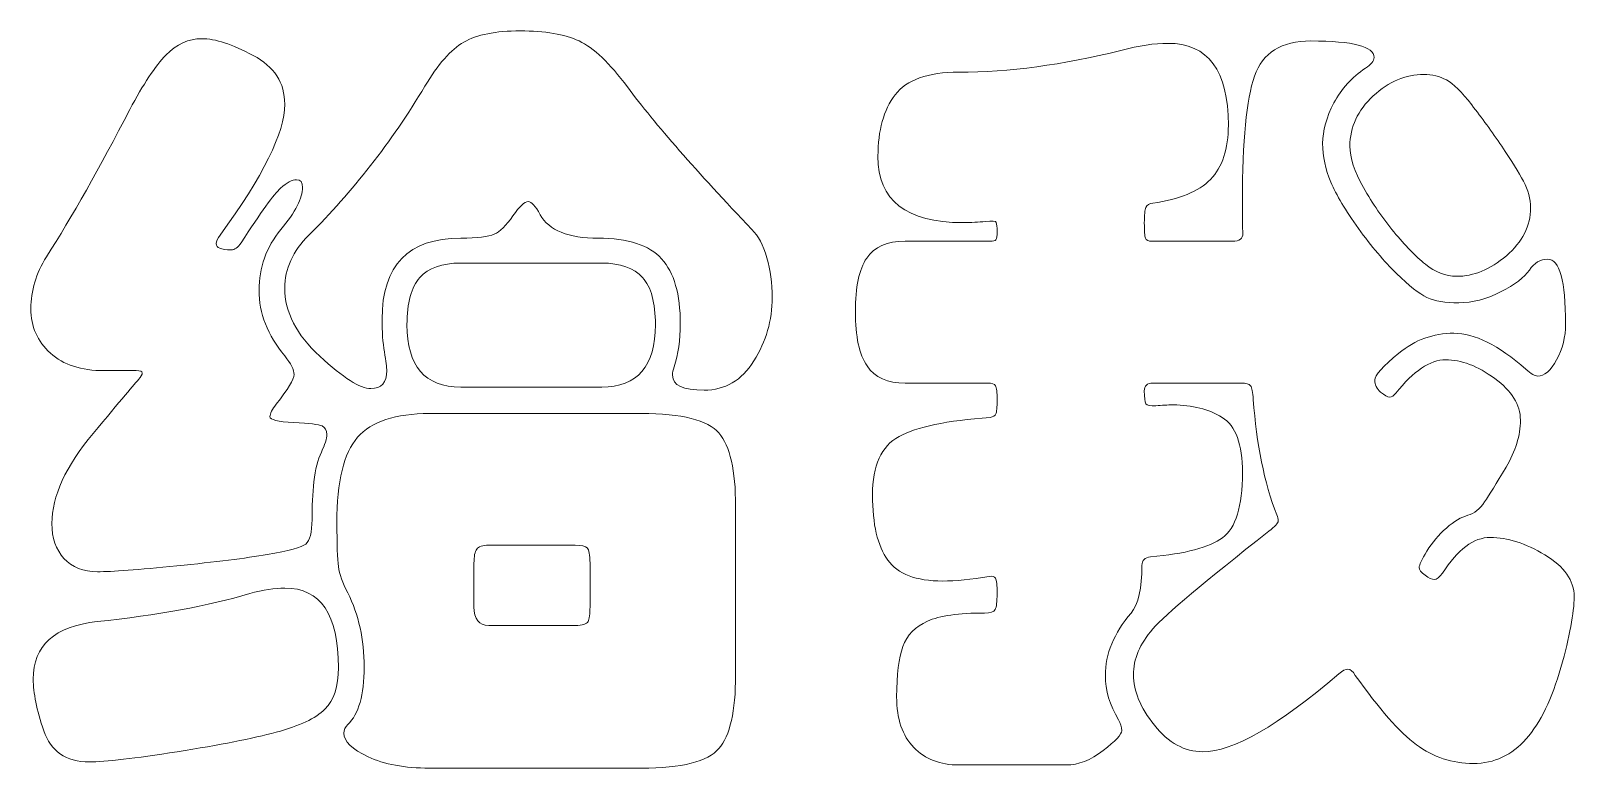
# Model space of a CAD drawing. Header units: millimetres. Extents: x -33522418 to 16198808, y -126322335 to -58690945.
# Drawn here: x -33249541.4 to -33249177.8, y -126307124.4 to -126306950.9 of the extents above; entities that cross this region are included whole.
import ezdxf

# ---------------------------------------------------------------- set-up
doc = ezdxf.new("R2010")
doc.units = ezdxf.units.MM
doc.header["$LTSCALE"] = 10
doc.layers.add('0-标注-主标', color=1, linetype='Continuous', lineweight=9)
doc.layers.add('其他物体', color=1, linetype='Continuous', lineweight=13)

# ---------------------------------------------------------------- blocks, each defined once
blk = doc.blocks.new('A$C5E9D489C')
at = {"layer": '其他物体', "color": 8}
for points, knots in [([(20201.46, 12682.71), (20201.46, 12682.71), (20195.23, 12682.71), (20195.23, 12682.71), (20195.23, 12682.71), (20190.77, 12682.71), (20187.27, 12683.85), (20184.74, 12686.13), (20184.74, 12686.13), (20182.2, 12688.41), (20180.94, 12691.3), (20180.94, 12694.8), (20180.94, 12694.8), (20180.94, 12698.29), (20181.95, 12701.66), (20183.98, 12704.91), (20183.98, 12704.91), (20188.94, 12712.71), (20194.37, 12722.29), (20200.24, 12733.64), (20200.24, 12733.64), (20202.88, 12738.6), (20205.23, 12742.15), (20207.31, 12744.28), (20207.31, 12744.28), (20209.39, 12746.41), (20211.72, 12747.47), (20214.31, 12747.47), (20214.31, 12747.47), (20216.89, 12747.47), (20220.23, 12746.38), (20224.34, 12744.2), (20224.34, 12744.2), (20228.44, 12742.02), (20230.5, 12738.86), (20230.5, 12734.7), (20230.5, 12734.7), (20230.5, 12729.13), (20226.29, 12720.62), (20217.88, 12709.16), (20217.88, 12709.16), (20217.37, 12708.45), (20217.12, 12707.9), (20217.12, 12707.49), (20217.12, 12707.49), (20217.12, 12706.68), (20218.08, 12706.27), (20220.01, 12706.27), (20220.01, 12706.27), (20220.72, 12706.27), (20221.37, 12706.73), (20221.98, 12707.64), (20221.98, 12707.64), (20225.83, 12713.62), (20228.39, 12717.17), (20229.66, 12718.28), (20229.66, 12718.28), (20230.93, 12719.4), (20231.97, 12719.96), (20232.78, 12719.96), (20232.78, 12719.96), (20233.59, 12719.96), (20233.99, 12719.45), (20233.99, 12718.44), (20233.99, 12718.44), (20233.99, 12716.41), (20232.57, 12713.67), (20229.74, 12710.23), (20229.74, 12710.23), (20226.9, 12706.78), (20225.48, 12702.83), (20225.48, 12698.37), (20225.48, 12698.37), (20225.48, 12693.91), (20227.15, 12689.65), (20230.5, 12685.6), (20230.5, 12685.6), (20231.71, 12684.08), (20232.32, 12682.86), (20232.32, 12681.95), (20232.32, 12681.95), (20232.32, 12681.04), (20231.15, 12679.11), (20228.82, 12676.17), (20228.82, 12676.17), (20228.01, 12675.16), (20227.61, 12674.35), (20227.61, 12673.74), (20227.61, 12673.74), (20227.61, 12673.13), (20229.15, 12672.75), (20232.24, 12672.6), (20232.24, 12672.6), (20235.33, 12672.45), (20237.18, 12672.22), (20237.79, 12671.92), (20237.79, 12671.92), (20238.4, 12671.61), (20238.7, 12671.06), (20238.7, 12670.25), (20238.7, 12670.25), (20238.7, 12669.43), (20238.35, 12668.29), (20237.64, 12666.83), (20237.64, 12666.83), (20236.93, 12665.35), (20236.45, 12663.43), (20236.2, 12661.05), (20236.2, 12661.05), (20235.94, 12658.67), (20235.82, 12656.21), (20235.82, 12653.68), (20235.82, 12653.68), (20235.82, 12651.14), (20235.41, 12649.55), (20234.6, 12648.89), (20234.6, 12648.89), (20233.79, 12648.23), (20231.28, 12647.54), (20227.07, 12646.83), (20227.07, 12646.83), (20222.87, 12646.13), (20216.99, 12645.39), (20209.44, 12644.63), (20209.44, 12644.63), (20201.89, 12643.87), (20196.72, 12643.49), (20193.94, 12643.49), (20193.94, 12643.49), (20191.15, 12643.49), (20188.97, 12644.35), (20187.4, 12646.07), (20187.4, 12646.07), (20185.83, 12647.8), (20185.04, 12650.08), (20185.04, 12652.92), (20185.04, 12652.92), (20185.04, 12658.19), (20187.73, 12664.04), (20193.1, 12670.47), (20193.1, 12670.47), (20198.47, 12676.91), (20201.41, 12680.4), (20201.92, 12680.96), (20201.92, 12680.96), (20202.42, 12681.52), (20202.68, 12681.95), (20202.68, 12682.25), (20202.68, 12682.25), (20202.68, 12682.56), (20202.27, 12682.71), (20201.46, 12682.71)], [0, 0, 0, 0, 0.025641, 0.025641, 0.025641, 0.025641, 0.051282, 0.051282, 0.051282, 0.051282, 0.076923, 0.076923, 0.076923, 0.076923, 0.102564, 0.102564, 0.102564, 0.102564, 0.128205, 0.128205, 0.128205, 0.128205, 0.153846, 0.153846, 0.153846, 0.153846, 0.179487, 0.179487, 0.179487, 0.179487, 0.205128, 0.205128, 0.205128, 0.205128, 0.230769, 0.230769, 0.230769, 0.230769, 0.25641, 0.25641, 0.25641, 0.25641, 0.282051, 0.282051, 0.282051, 0.282051, 0.307692, 0.307692, 0.307692, 0.307692, 0.333333, 0.333333, 0.333333, 0.333333, 0.358974, 0.358974, 0.358974, 0.358974, 0.384615, 0.384615, 0.384615, 0.384615, 0.410256, 0.410256, 0.410256, 0.410256, 0.435897, 0.435897, 0.435897, 0.435897, 0.461538, 0.461538, 0.461538, 0.461538, 0.487179, 0.487179, 0.487179, 0.487179, 0.512821, 0.512821, 0.512821, 0.512821, 0.538462, 0.538462, 0.538462, 0.538462, 0.564103, 0.564103, 0.564103, 0.564103, 0.589744, 0.589744, 0.589744, 0.589744, 0.615385, 0.615385, 0.615385, 0.615385, 0.641026, 0.641026, 0.641026, 0.641026, 0.666667, 0.666667, 0.666667, 0.666667, 0.692308, 0.692308, 0.692308, 0.692308, 0.717949, 0.717949, 0.717949, 0.717949, 0.74359, 0.74359, 0.74359, 0.74359, 0.769231, 0.769231, 0.769231, 0.769231, 0.794872, 0.794872, 0.794872, 0.794872, 0.820513, 0.820513, 0.820513, 0.820513, 0.846154, 0.846154, 0.846154, 0.846154, 0.871795, 0.871795, 0.871795, 0.871795, 0.897436, 0.897436, 0.897436, 0.897436, 0.923077, 0.923077, 0.923077, 0.923077, 0.948718, 0.948718, 0.948718, 0.948718, 1, 1, 1, 1]), ([(20325.66, 12697), (20325.66, 12692.54), (20324.47, 12688.41), (20322.09, 12684.61), (20322.09, 12684.61), (20319.71, 12680.81), (20316.46, 12678.91), (20312.36, 12678.91), (20312.36, 12678.91), (20308.25, 12678.91), (20306.2, 12679.87), (20306.2, 12681.8), (20306.2, 12681.8), (20306.2, 12682.31), (20306.3, 12682.86), (20306.51, 12683.47), (20306.51, 12683.47), (20307.32, 12685.9), (20307.72, 12688.69), (20307.72, 12691.83), (20307.72, 12691.83), (20307.72, 12697.61), (20306.51, 12701.84), (20304.07, 12704.53), (20304.07, 12704.53), (20301.64, 12707.21), (20297.51, 12708.55), (20291.68, 12708.55), (20291.68, 12708.55), (20285.86, 12708.55), (20282.08, 12710.08), (20280.36, 12713.12), (20280.36, 12713.12), (20279.45, 12714.84), (20278.66, 12715.7), (20278, 12715.7), (20278, 12715.7), (20277.34, 12715.7), (20276.35, 12714.76), (20275.04, 12712.89), (20275.04, 12712.89), (20273.72, 12711.01), (20272.5, 12709.82), (20271.39, 12709.31), (20271.39, 12709.31), (20270.27, 12708.81), (20268.09, 12708.55), (20264.85, 12708.55), (20264.85, 12708.55), (20254.62, 12708.55), (20249.5, 12703.28), (20249.5, 12692.74), (20249.5, 12692.74), (20249.5, 12690.31), (20249.65, 12688.18), (20249.95, 12686.36), (20249.95, 12686.36), (20250.26, 12684.53), (20250.41, 12683.32), (20250.41, 12682.71), (20250.41, 12682.71), (20250.41, 12680.38), (20249.37, 12679.21), (20247.29, 12679.21), (20247.29, 12679.21), (20245.22, 12679.21), (20241.9, 12681.32), (20237.34, 12685.52), (20237.34, 12685.52), (20232.78, 12689.73), (20230.5, 12694.16), (20230.5, 12698.82), (20230.5, 12698.82), (20230.5, 12702.58), (20232.07, 12706.02), (20235.21, 12709.16), (20235.21, 12709.16), (20243.72, 12717.57), (20251.27, 12727.25), (20257.86, 12738.2), (20257.86, 12738.2), (20260.39, 12742.46), (20262.93, 12745.32), (20265.46, 12746.79), (20265.46, 12746.79), (20267.99, 12748.26), (20271.67, 12748.99), (20276.48, 12748.99), (20276.48, 12748.99), (20281.3, 12748.99), (20285.12, 12748.33), (20287.96, 12747.02), (20287.96, 12747.02), (20290.8, 12745.7), (20293.94, 12742.71), (20297.38, 12738.05), (20297.38, 12738.05), (20302.86, 12730.75), (20310.96, 12721.48), (20321.71, 12710.23), (20321.71, 12710.23), (20322.92, 12709.01), (20323.89, 12707.19), (20324.6, 12704.75), (20324.6, 12704.75), (20325.3, 12702.32), (20325.66, 12699.74), (20325.66, 12697)], [0, 0, 0, 0, 0.035714, 0.035714, 0.035714, 0.035714, 0.071429, 0.071429, 0.071429, 0.071429, 0.107143, 0.107143, 0.107143, 0.107143, 0.142857, 0.142857, 0.142857, 0.142857, 0.178571, 0.178571, 0.178571, 0.178571, 0.214286, 0.214286, 0.214286, 0.214286, 0.25, 0.25, 0.25, 0.25, 0.285714, 0.285714, 0.285714, 0.285714, 0.321429, 0.321429, 0.321429, 0.321429, 0.357143, 0.357143, 0.357143, 0.357143, 0.392857, 0.392857, 0.392857, 0.392857, 0.428571, 0.428571, 0.428571, 0.428571, 0.464286, 0.464286, 0.464286, 0.464286, 0.5, 0.5, 0.5, 0.5, 0.535714, 0.535714, 0.535714, 0.535714, 0.571429, 0.571429, 0.571429, 0.571429, 0.607143, 0.607143, 0.607143, 0.607143, 0.642857, 0.642857, 0.642857, 0.642857, 0.678571, 0.678571, 0.678571, 0.678571, 0.714286, 0.714286, 0.714286, 0.714286, 0.75, 0.75, 0.75, 0.75, 0.785714, 0.785714, 0.785714, 0.785714, 0.821429, 0.821429, 0.821429, 0.821429, 0.857143, 0.857143, 0.857143, 0.857143, 0.892857, 0.892857, 0.892857, 0.892857, 0.928571, 0.928571, 0.928571, 0.928571, 1, 1, 1, 1]), ([(20415.47, 12707.95), (20416.89, 12707.95), (20417.58, 12708.45), (20417.53, 12709.47), (20417.53, 12709.47), (20417.47, 12710.48), (20417.45, 12712.61), (20417.45, 12715.85), (20417.45, 12715.85), (20417.45, 12727.51), (20418.23, 12735.61), (20419.81, 12740.18), (20419.81, 12740.18), (20421.38, 12744.74), (20425.05, 12747.02), (20430.83, 12747.02), (20430.83, 12747.02), (20439.04, 12747.02), (20443.14, 12745.95), (20443.14, 12743.82), (20443.14, 12743.82), (20443.14, 12743.11), (20442.58, 12742.4), (20441.47, 12741.69), (20441.47, 12741.69), (20438.83, 12739.97), (20436.78, 12737.72), (20435.31, 12734.93), (20435.31, 12734.93), (20433.84, 12732.14), (20433.11, 12729.51), (20433.11, 12727.03), (20433.11, 12727.03), (20433.11, 12724.54), (20433.64, 12722.03), (20434.7, 12719.5), (20434.7, 12719.5), (20435.77, 12716.97), (20437.57, 12713.95), (20440.1, 12710.45), (20440.1, 12710.45), (20442.63, 12706.96), (20445.12, 12704.02), (20447.55, 12701.64), (20447.55, 12701.64), (20449.98, 12699.26), (20451.96, 12697.71), (20453.48, 12697), (20453.48, 12697), (20455, 12696.29), (20457.08, 12695.94), (20459.71, 12695.94), (20459.71, 12695.94), (20462.35, 12695.94), (20465.06, 12696.65), (20467.84, 12698.07), (20467.84, 12698.07), (20470.63, 12699.48), (20472.51, 12700.9), (20473.47, 12702.32), (20473.47, 12702.32), (20474.43, 12703.74), (20475.62, 12704.45), (20477.04, 12704.45), (20477.04, 12704.45), (20479.37, 12704.45), (20480.54, 12700.24), (20480.54, 12691.83), (20480.54, 12691.83), (20480.54, 12689.3), (20479.95, 12686.97), (20478.79, 12684.84), (20478.79, 12684.84), (20477.62, 12682.71), (20476.38, 12681.65), (20475.07, 12681.65), (20475.07, 12681.65), (20474.56, 12681.65), (20473.8, 12682.1), (20472.79, 12683.02), (20472.79, 12683.02), (20467.41, 12687.68), (20462.73, 12690.01), (20458.72, 12690.01), (20458.72, 12690.01), (20454.72, 12690.01), (20451.15, 12688.72), (20448.01, 12686.13), (20448.01, 12686.13), (20444.86, 12683.55), (20443.29, 12681.8), (20443.29, 12680.89), (20443.29, 12680.89), (20443.29, 12679.97), (20443.67, 12679.19), (20444.43, 12678.53), (20444.43, 12678.53), (20445.19, 12677.87), (20445.78, 12677.54), (20446.18, 12677.54), (20446.18, 12677.54), (20446.59, 12677.54), (20446.99, 12677.8), (20447.4, 12678.3), (20447.4, 12678.3), (20450.84, 12682.66), (20454.09, 12684.84), (20457.13, 12684.84), (20457.13, 12684.84), (20460.17, 12684.84), (20463.36, 12683.62), (20466.7, 12681.19), (20466.7, 12681.19), (20470.05, 12678.76), (20471.72, 12676.05), (20471.72, 12673.06), (20471.72, 12673.06), (20471.72, 12670.07), (20470.78, 12667), (20468.91, 12663.86), (20468.91, 12663.86), (20467.03, 12660.72), (20465.64, 12658.46), (20464.73, 12657.1), (20464.73, 12657.1), (20463.81, 12655.73), (20462.73, 12654.87), (20461.46, 12654.51), (20461.46, 12654.51), (20460.19, 12654.16), (20458.8, 12653.32), (20457.28, 12652), (20457.28, 12652), (20455.76, 12650.69), (20454.49, 12649.19), (20453.48, 12647.52), (20453.48, 12647.52), (20452.46, 12645.85), (20451.96, 12644.78), (20451.96, 12644.33), (20451.96, 12644.33), (20451.96, 12643.87), (20452.34, 12643.36), (20453.1, 12642.81), (20453.1, 12642.81), (20453.86, 12642.25), (20454.47, 12641.97), (20454.92, 12641.97), (20454.92, 12641.97), (20455.38, 12641.97), (20455.91, 12642.37), (20456.52, 12643.19), (20456.52, 12643.19), (20459.46, 12647.85), (20462.57, 12650.18), (20465.87, 12650.18), (20465.87, 12650.18), (20469.16, 12650.18), (20472.71, 12649.04), (20476.51, 12646.76), (20476.51, 12646.76), (20480.31, 12644.48), (20482.21, 12641.77), (20482.21, 12638.63), (20482.21, 12638.63), (20482.21, 12635.48), (20481.35, 12630.87), (20479.63, 12624.79), (20479.63, 12624.79), (20477.9, 12618.71), (20475.65, 12614.07), (20472.86, 12610.88), (20472.86, 12610.88), (20470.07, 12607.69), (20466.63, 12606.09), (20462.52, 12606.09), (20462.52, 12606.09), (20458.42, 12606.09), (20454.72, 12607.31), (20451.43, 12609.74), (20451.43, 12609.74), (20448.13, 12612.17), (20444.15, 12616.68), (20439.49, 12623.27), (20439.49, 12623.27), (20438.98, 12624.08), (20438.5, 12624.49), (20438.05, 12624.49), (20438.05, 12624.49), (20437.59, 12624.49), (20437.01, 12624.18), (20436.3, 12623.58), (20436.3, 12623.58), (20424.44, 12613.44), (20415.58, 12608.37), (20409.7, 12608.37), (20409.7, 12608.37), (20406.15, 12608.37), (20403.01, 12610.1), (20400.27, 12613.54), (20400.27, 12613.54), (20397.53, 12616.99), (20396.17, 12620.26), (20396.17, 12623.35), (20396.17, 12623.35), (20396.17, 12626.44), (20397.43, 12629.43), (20399.97, 12632.32), (20399.97, 12632.32), (20402.5, 12635.2), (20410.05, 12641.56), (20422.62, 12651.39), (20422.62, 12651.39), (20423.83, 12652.31), (20424.44, 12652.97), (20424.44, 12653.37), (20424.44, 12653.37), (20424.44, 12653.78), (20424.34, 12654.18), (20424.14, 12654.59), (20424.14, 12654.59), (20421.71, 12660.87), (20420.19, 12668.37), (20419.58, 12677.09), (20419.58, 12677.09), (20419.48, 12678.51), (20419.3, 12679.39), (20419.05, 12679.75), (20419.05, 12679.75), (20418.79, 12680.1), (20418.16, 12680.28), (20417.15, 12680.28), (20417.15, 12680.28), (20417.15, 12680.28), (20399.97, 12680.28), (20399.97, 12680.28), (20399.97, 12680.28), (20398.85, 12680.28), (20398.3, 12679.77), (20398.3, 12678.76), (20398.3, 12678.76), (20398.3, 12677.44), (20398.4, 12676.61), (20398.6, 12676.25), (20398.6, 12676.25), (20398.8, 12675.9), (20399.46, 12675.77), (20400.58, 12675.87), (20400.58, 12675.87), (20401.69, 12675.97), (20402.81, 12676.02), (20403.92, 12676.02), (20403.92, 12676.02), (20407.67, 12676.02), (20410.86, 12675.21), (20413.5, 12673.59), (20413.5, 12673.59), (20416.13, 12671.97), (20417.45, 12668.37), (20417.45, 12662.8), (20417.45, 12662.8), (20417.45, 12656.21), (20416.16, 12651.98), (20413.57, 12650.1), (20413.57, 12650.1), (20410.99, 12648.23), (20406.3, 12646.99), (20399.51, 12646.38), (20399.51, 12646.38), (20398.4, 12646.28), (20397.84, 12645.72), (20397.84, 12644.71), (20397.84, 12644.71), (20397.84, 12640.25), (20397.13, 12637.16), (20395.71, 12635.43), (20395.71, 12635.43), (20392.37, 12631.48), (20390.69, 12627.43), (20390.69, 12623.27), (20390.69, 12623.27), (20390.69, 12620.33), (20391.56, 12617.44), (20393.28, 12614.61), (20393.28, 12614.61), (20393.68, 12613.9), (20393.89, 12613.19), (20393.89, 12612.48), (20393.89, 12612.48), (20393.89, 12611.77), (20392.67, 12610.48), (20390.24, 12608.6), (20390.24, 12608.6), (20387.81, 12606.73), (20385.42, 12605.79), (20383.09, 12605.79), (20383.09, 12605.79), (20383.09, 12605.79), (20362.11, 12605.79), (20362.11, 12605.79), (20362.11, 12605.79), (20358.47, 12605.79), (20355.53, 12606.93), (20353.3, 12609.21), (20353.3, 12609.21), (20351.07, 12611.49), (20349.95, 12614.78), (20349.95, 12619.09), (20349.95, 12619.09), (20349.95, 12623.4), (20350.36, 12626.67), (20351.17, 12628.9), (20351.17, 12628.9), (20351.98, 12631.13), (20353.58, 12632.77), (20355.96, 12633.84), (20355.96, 12633.84), (20358.34, 12634.9), (20362.06, 12635.43), (20367.13, 12635.43), (20367.13, 12635.43), (20368.25, 12635.43), (20368.93, 12635.66), (20369.18, 12636.12), (20369.18, 12636.12), (20369.44, 12636.57), (20369.56, 12637.61), (20369.56, 12639.23), (20369.56, 12639.23), (20369.56, 12640.86), (20369.46, 12641.84), (20369.26, 12642.2), (20369.26, 12642.2), (20369.06, 12642.55), (20368.65, 12642.68), (20368.04, 12642.58), (20368.04, 12642.58), (20364.5, 12641.97), (20361.46, 12641.67), (20358.92, 12641.67), (20358.92, 12641.67), (20353.75, 12641.67), (20350.18, 12643.03), (20348.2, 12645.77), (20348.2, 12645.77), (20346.23, 12648.51), (20345.24, 12652.74), (20345.24, 12658.46), (20345.24, 12658.46), (20345.24, 12664.19), (20346.96, 12667.99), (20350.41, 12669.87), (20350.41, 12669.87), (20353.85, 12671.74), (20359.78, 12672.98), (20368.2, 12673.59), (20368.2, 12673.59), (20368.8, 12673.69), (20369.18, 12673.92), (20369.34, 12674.27), (20369.34, 12674.27), (20369.49, 12674.63), (20369.56, 12675.54), (20369.56, 12677.01), (20369.56, 12677.01), (20369.56, 12678.48), (20369.46, 12679.39), (20369.26, 12679.75), (20369.26, 12679.75), (20369.06, 12680.1), (20368.55, 12680.28), (20367.74, 12680.28), (20367.74, 12680.28), (20367.74, 12680.28), (20351.62, 12680.28), (20351.62, 12680.28), (20351.62, 12680.28), (20348.18, 12680.28), (20345.7, 12681.39), (20344.18, 12683.62), (20344.18, 12683.62), (20342.66, 12685.85), (20341.9, 12689.38), (20341.9, 12694.19), (20341.9, 12694.19), (20341.9, 12699), (20342.63, 12702.5), (20344.1, 12704.68), (20344.1, 12704.68), (20345.57, 12706.86), (20348.08, 12707.95), (20351.62, 12707.95), (20351.62, 12707.95), (20351.62, 12707.95), (20368.2, 12707.95), (20368.2, 12707.95), (20368.2, 12707.95), (20368.8, 12707.95), (20369.18, 12708.05), (20369.34, 12708.25), (20369.34, 12708.25), (20369.49, 12708.45), (20369.56, 12708.99), (20369.56, 12709.85), (20369.56, 12709.85), (20369.56, 12710.71), (20369.51, 12711.29), (20369.41, 12711.59), (20369.41, 12711.59), (20369.31, 12711.9), (20368.6, 12711.98), (20367.28, 12711.82), (20367.28, 12711.82), (20365.97, 12711.67), (20364.5, 12711.59), (20362.87, 12711.59), (20362.87, 12711.59), (20351.83, 12711.59), (20346.3, 12715.9), (20346.3, 12724.52), (20346.3, 12724.52), (20346.3, 12729.58), (20347.42, 12733.59), (20349.65, 12736.53), (20349.65, 12736.53), (20351.88, 12739.46), (20356.03, 12740.93), (20362.11, 12740.93), (20362.11, 12740.93), (20371.84, 12740.93), (20382.38, 12742.35), (20393.73, 12745.19), (20393.73, 12745.19), (20397.28, 12746.1), (20400.32, 12746.56), (20402.86, 12746.56), (20402.86, 12746.56), (20410.76, 12746.56), (20414.71, 12741.24), (20414.71, 12730.6), (20414.71, 12730.6), (20414.71, 12725.94), (20413.55, 12722.41), (20411.22, 12720.03), (20411.22, 12720.03), (20408.89, 12717.65), (20405.14, 12716.1), (20399.97, 12715.4), (20399.97, 12715.4), (20399.26, 12715.29), (20398.8, 12715.01), (20398.6, 12714.56), (20398.6, 12714.56), (20398.4, 12714.1), (20398.3, 12713.09), (20398.3, 12711.52), (20398.3, 12711.52), (20398.3, 12709.95), (20398.37, 12708.96), (20398.52, 12708.55), (20398.52, 12708.55), (20398.67, 12708.15), (20399.11, 12707.95), (20399.81, 12707.95), (20399.81, 12707.95), (20399.81, 12707.95), (20415.47, 12707.95), (20415.47, 12707.95)], [0, 0, 0, 0, 0.008475, 0.008475, 0.008475, 0.008475, 0.016949, 0.016949, 0.016949, 0.016949, 0.025424, 0.025424, 0.025424, 0.025424, 0.033898, 0.033898, 0.033898, 0.033898, 0.042373, 0.042373, 0.042373, 0.042373, 0.050847, 0.050847, 0.050847, 0.050847, 0.059322, 0.059322, 0.059322, 0.059322, 0.067797, 0.067797, 0.067797, 0.067797, 0.076271, 0.076271, 0.076271, 0.076271, 0.084746, 0.084746, 0.084746, 0.084746, 0.09322, 0.09322, 0.09322, 0.09322, 0.101695, 0.101695, 0.101695, 0.101695, 0.110169, 0.110169, 0.110169, 0.11017, 0.118644, 0.118644, 0.118644, 0.118644, 0.127119, 0.127119, 0.127119, 0.127119, 0.135593, 0.135593, 0.135593, 0.135593, 0.144068, 0.144068, 0.144068, 0.144068, 0.152542, 0.152542, 0.152542, 0.152542, 0.161017, 0.161017, 0.161017, 0.161017, 0.169492, 0.169492, 0.169492, 0.169492, 0.177966, 0.177966, 0.177966, 0.177966, 0.186441, 0.186441, 0.186441, 0.186441, 0.194915, 0.194915, 0.194915, 0.194915, 0.20339, 0.20339, 0.20339, 0.20339, 0.211864, 0.211864, 0.211864, 0.211864, 0.220339, 0.220339, 0.220339, 0.220339, 0.228814, 0.228814, 0.228814, 0.228814, 0.237288, 0.237288, 0.237288, 0.237288, 0.245763, 0.245763, 0.245763, 0.245763, 0.254237, 0.254237, 0.254237, 0.254237, 0.262712, 0.262712, 0.262712, 0.262712, 0.271186, 0.271186, 0.271186, 0.271186, 0.279661, 0.279661, 0.279661, 0.279661, 0.288136, 0.288136, 0.288136, 0.288136, 0.29661, 0.29661, 0.29661, 0.29661, 0.305085, 0.305085, 0.305085, 0.305085, 0.313559, 0.313559, 0.313559, 0.313559, 0.322034, 0.322034, 0.322034, 0.322034, 0.330508, 0.330508, 0.330508, 0.330508, 0.338983, 0.338983, 0.338983, 0.338983, 0.347458, 0.347458, 0.347458, 0.347458, 0.355932, 0.355932, 0.355932, 0.355932, 0.364407, 0.364407, 0.364407, 0.364407, 0.372881, 0.372881, 0.372881, 0.372881, 0.381356, 0.381356, 0.381356, 0.381356, 0.389831, 0.389831, 0.389831, 0.389831, 0.398305, 0.398305, 0.398305, 0.398305, 0.40678, 0.40678, 0.40678, 0.40678, 0.415254, 0.415254, 0.415254, 0.415254, 0.423729, 0.423729, 0.423729, 0.423729, 0.432203, 0.432203, 0.432203, 0.432203, 0.440678, 0.440678, 0.440678, 0.440678, 0.449153, 0.449153, 0.449153, 0.449153, 0.457627, 0.457627, 0.457627, 0.457627, 0.466102, 0.466102, 0.466102, 0.466102, 0.474576, 0.474576, 0.474576, 0.474576, 0.483051, 0.483051, 0.483051, 0.483051, 0.491525, 0.491525, 0.491525, 0.491525, 0.5, 0.5, 0.5, 0.5, 0.508475, 0.508475, 0.508475, 0.508475, 0.516949, 0.516949, 0.516949, 0.516949, 0.525424, 0.525424, 0.525424, 0.525424, 0.533898, 0.533898, 0.533898, 0.533898, 0.542373, 0.542373, 0.542373, 0.542373, 0.550847, 0.550847, 0.550847, 0.550847, 0.559322, 0.559322, 0.559322, 0.559322, 0.567797, 0.567797, 0.567797, 0.567797, 0.576271, 0.576271, 0.576271, 0.576271, 0.584746, 0.584746, 0.584746, 0.584746, 0.59322, 0.59322, 0.59322, 0.59322, 0.601695, 0.601695, 0.601695, 0.601695, 0.610169, 0.610169, 0.610169, 0.61017, 0.618644, 0.618644, 0.618644, 0.618644, 0.627119, 0.627119, 0.627119, 0.627119, 0.635593, 0.635593, 0.635593, 0.635593, 0.644068, 0.644068, 0.644068, 0.644068, 0.652542, 0.652542, 0.652542, 0.652542, 0.661017, 0.661017, 0.661017, 0.661017, 0.669492, 0.669492, 0.669492, 0.669492, 0.677966, 0.677966, 0.677966, 0.677966, 0.686441, 0.686441, 0.686441, 0.686441, 0.694915, 0.694915, 0.694915, 0.694915, 0.70339, 0.70339, 0.70339, 0.70339, 0.711864, 0.711864, 0.711864, 0.711864, 0.720339, 0.720339, 0.720339, 0.720339, 0.728814, 0.728814, 0.728814, 0.728814, 0.737288, 0.737288, 0.737288, 0.737288, 0.745763, 0.745763, 0.745763, 0.745763, 0.754237, 0.754237, 0.754237, 0.754237, 0.762712, 0.762712, 0.762712, 0.762712, 0.771186, 0.771186, 0.771186, 0.771186, 0.779661, 0.779661, 0.779661, 0.779661, 0.788136, 0.788136, 0.788136, 0.788136, 0.79661, 0.79661, 0.79661, 0.79661, 0.805085, 0.805085, 0.805085, 0.805085, 0.813559, 0.813559, 0.813559, 0.813559, 0.822034, 0.822034, 0.822034, 0.822034, 0.830508, 0.830508, 0.830508, 0.830508, 0.838983, 0.838983, 0.838983, 0.838983, 0.847458, 0.847458, 0.847458, 0.847458, 0.855932, 0.855932, 0.855932, 0.855932, 0.864407, 0.864407, 0.864407, 0.864407, 0.872881, 0.872881, 0.872881, 0.872881, 0.881356, 0.881356, 0.881356, 0.881356, 0.889831, 0.889831, 0.889831, 0.889831, 0.898305, 0.898305, 0.898305, 0.898305, 0.90678, 0.90678, 0.90678, 0.90678, 0.915254, 0.915254, 0.915254, 0.915254, 0.923729, 0.923729, 0.923729, 0.923729, 0.932203, 0.932203, 0.932203, 0.932203, 0.940678, 0.940678, 0.940678, 0.940678, 0.949153, 0.949153, 0.949153, 0.949153, 0.957627, 0.957627, 0.957627, 0.957627, 0.966102, 0.966102, 0.966102, 0.966102, 0.974576, 0.974576, 0.974576, 0.974576, 0.983051, 0.983051, 0.983051, 0.983051, 1, 1, 1, 1]), ([(20452.87, 12740.48), (20454.49, 12740.48), (20455.96, 12740.12), (20457.28, 12739.41), (20457.28, 12739.41), (20458.6, 12738.7), (20460.24, 12737.08), (20462.22, 12734.55), (20462.22, 12734.55), (20464.2, 12732.02), (20466.15, 12729.33), (20468.07, 12726.49), (20468.07, 12726.49), (20470, 12723.65), (20471.42, 12721.37), (20472.33, 12719.65), (20472.33, 12719.65), (20473.24, 12717.93), (20473.7, 12716.21), (20473.7, 12714.48), (20473.7, 12714.48), (20473.7, 12710.94), (20472.13, 12707.82), (20468.98, 12705.13), (20468.98, 12705.13), (20465.84, 12702.45), (20462.6, 12701.11), (20459.25, 12701.11), (20459.25, 12701.11), (20457.13, 12701.11), (20455.1, 12701.89), (20453.17, 12703.46), (20453.17, 12703.46), (20451.25, 12705.03), (20449.2, 12707.14), (20447.02, 12709.77), (20447.02, 12709.77), (20444.84, 12712.41), (20442.86, 12715.29), (20441.09, 12718.44), (20441.09, 12718.44), (20439.32, 12721.58), (20438.43, 12724.26), (20438.43, 12726.49), (20438.43, 12726.49), (20438.43, 12730.24), (20439.95, 12733.51), (20442.99, 12736.3), (20442.99, 12736.3), (20446.03, 12739.09), (20449.32, 12740.48), (20452.87, 12740.48)], [0, 0, 0, 0, 0.071429, 0.071429, 0.071429, 0.071429, 0.142857, 0.142857, 0.142857, 0.142857, 0.214286, 0.214286, 0.214286, 0.214286, 0.285714, 0.285714, 0.285714, 0.285714, 0.357143, 0.357143, 0.357143, 0.357143, 0.428571, 0.428571, 0.428571, 0.428571, 0.5, 0.5, 0.5, 0.5, 0.571429, 0.571429, 0.571429, 0.571429, 0.642857, 0.642857, 0.642857, 0.642857, 0.714286, 0.714286, 0.714286, 0.714286, 0.785714, 0.785714, 0.785714, 0.785714, 0.857143, 0.857143, 0.857143, 0.857143, 1, 1, 1, 1]), ([(20292.37, 12703.69), (20296.02, 12703.69), (20298.68, 12702.75), (20300.35, 12700.88), (20300.35, 12700.88), (20302.02, 12699), (20302.86, 12695.94), (20302.86, 12691.68), (20302.86, 12691.68), (20302.86, 12683.57), (20299.36, 12679.52), (20292.37, 12679.52), (20292.37, 12679.52), (20292.37, 12679.52), (20264.85, 12679.52), (20264.85, 12679.52), (20264.85, 12679.52), (20257.86, 12679.52), (20254.36, 12683.57), (20254.36, 12691.68), (20254.36, 12691.68), (20254.36, 12695.94), (20255.2, 12699), (20256.87, 12700.88), (20256.87, 12700.88), (20258.54, 12702.75), (20261.2, 12703.69), (20264.85, 12703.69), (20264.85, 12703.69), (20264.85, 12703.69), (20292.37, 12703.69), (20292.37, 12703.69)], [0, 0, 0, 0, 0.111111, 0.111111, 0.111111, 0.111111, 0.222222, 0.222222, 0.222222, 0.222222, 0.333333, 0.333333, 0.333333, 0.333333, 0.444444, 0.444444, 0.444444, 0.444444, 0.555556, 0.555556, 0.555556, 0.555556, 0.666667, 0.666667, 0.666667, 0.666667, 0.777778, 0.777778, 0.777778, 0.777778, 1, 1, 1, 1]), ([(20318.51, 12623.27), (20318.51, 12616.28), (20317.43, 12611.52), (20315.25, 12608.98), (20315.25, 12608.98), (20313.07, 12606.45), (20308.02, 12605.18), (20300.12, 12605.18), (20300.12, 12605.18), (20300.12, 12605.18), (20258.77, 12605.18), (20258.77, 12605.18), (20258.77, 12605.18), (20253.91, 12605.18), (20249.9, 12605.91), (20246.76, 12607.39), (20246.76, 12607.39), (20243.62, 12608.85), (20242.05, 12610.4), (20242.05, 12612.02), (20242.05, 12612.02), (20242.05, 12612.63), (20242.3, 12613.19), (20242.81, 12613.69), (20242.81, 12613.69), (20244.94, 12615.72), (20246, 12619.45), (20246, 12624.87), (20246, 12624.87), (20246, 12630.29), (20244.94, 12635.13), (20242.81, 12639.38), (20242.81, 12639.38), (20241.8, 12641.31), (20241.19, 12643.01), (20240.98, 12644.48), (20240.98, 12644.48), (20240.78, 12645.95), (20240.68, 12648.81), (20240.68, 12653.07), (20240.68, 12653.07), (20240.68, 12661.07), (20242.02, 12666.62), (20244.71, 12669.71), (20244.71, 12669.71), (20247.39, 12672.8), (20252.08, 12674.35), (20258.77, 12674.35), (20258.77, 12674.35), (20258.77, 12674.35), (20300.12, 12674.35), (20300.12, 12674.35), (20300.12, 12674.35), (20308.02, 12674.35), (20313.07, 12673.08), (20315.25, 12670.55), (20315.25, 12670.55), (20317.43, 12668.02), (20318.51, 12663.25), (20318.51, 12656.26), (20318.51, 12656.26), (20318.51, 12656.26), (20318.51, 12623.27), (20318.51, 12623.27)], [0, 0, 0, 0, 0.058824, 0.058824, 0.058824, 0.058824, 0.117647, 0.117647, 0.117647, 0.117647, 0.176471, 0.176471, 0.176471, 0.176471, 0.235294, 0.235294, 0.235294, 0.235294, 0.294118, 0.294118, 0.294118, 0.294118, 0.352941, 0.352941, 0.352941, 0.352941, 0.411765, 0.411765, 0.411765, 0.411765, 0.470588, 0.470588, 0.470588, 0.470588, 0.529412, 0.529412, 0.529412, 0.529412, 0.588235, 0.588235, 0.588235, 0.588235, 0.647059, 0.647059, 0.647059, 0.647059, 0.705882, 0.705882, 0.705882, 0.705882, 0.764706, 0.764706, 0.764706, 0.764706, 0.823529, 0.823529, 0.823529, 0.823529, 0.882353, 0.882353, 0.882353, 0.882353, 1, 1, 1, 1]), ([(20290.09, 12636.65), (20290.09, 12636.65), (20290.09, 12645.16), (20290.09, 12645.16), (20290.09, 12645.16), (20290.09, 12646.78), (20289.91, 12647.77), (20289.55, 12648.13), (20289.55, 12648.13), (20289.2, 12648.48), (20288.41, 12648.66), (20287.2, 12648.66), (20287.2, 12648.66), (20287.2, 12648.66), (20270.32, 12648.66), (20270.32, 12648.66), (20270.32, 12648.66), (20269.11, 12648.66), (20268.32, 12648.41), (20267.97, 12647.9), (20267.97, 12647.9), (20267.61, 12647.39), (20267.44, 12646.48), (20267.44, 12645.16), (20267.44, 12645.16), (20267.44, 12645.16), (20267.44, 12636.65), (20267.44, 12636.65), (20267.44, 12636.65), (20267.44, 12634.22), (20268.4, 12633), (20270.32, 12633), (20270.32, 12633), (20270.32, 12633), (20287.2, 12633), (20287.2, 12633), (20287.2, 12633), (20288.62, 12633), (20289.45, 12633.25), (20289.71, 12633.76), (20289.71, 12633.76), (20289.96, 12634.27), (20290.09, 12635.23), (20290.09, 12636.65)], [0, 0, 0, 0, 0.083333, 0.083333, 0.083333, 0.083333, 0.166667, 0.166667, 0.166667, 0.166667, 0.25, 0.25, 0.25, 0.25, 0.333333, 0.333333, 0.333333, 0.333333, 0.416667, 0.416667, 0.416667, 0.416667, 0.5, 0.5, 0.5, 0.5, 0.583333, 0.583333, 0.583333, 0.583333, 0.666667, 0.666667, 0.666667, 0.666667, 0.75, 0.75, 0.75, 0.75, 0.833333, 0.833333, 0.833333, 0.833333, 1, 1, 1, 1]), ([(20230.5, 12640.3), (20237.49, 12640.3), (20240.98, 12635.13), (20240.98, 12624.79), (20240.98, 12624.79), (20240.98, 12621.14), (20240.1, 12618.43), (20238.32, 12616.66), (20238.32, 12616.66), (20236.55, 12614.89), (20233.38, 12613.39), (20228.82, 12612.17), (20228.82, 12612.17), (20224.26, 12610.96), (20217.83, 12609.69), (20209.52, 12608.37), (20209.52, 12608.37), (20201.21, 12607.06), (20195.48, 12606.4), (20192.34, 12606.4), (20192.34, 12606.4), (20187.78, 12606.4), (20184.81, 12608.43), (20183.45, 12612.48), (20183.45, 12612.48), (20182.08, 12616.53), (20181.39, 12619.88), (20181.39, 12622.51), (20181.39, 12622.51), (20181.39, 12629.1), (20185.55, 12632.85), (20193.86, 12633.76), (20193.86, 12633.76), (20205.61, 12634.98), (20215.55, 12636.8), (20223.65, 12639.23), (20223.65, 12639.23), (20226.29, 12639.94), (20228.57, 12640.3), (20230.5, 12640.3)], [0, 0, 0, 0, 0.090909, 0.090909, 0.090909, 0.090909, 0.181818, 0.181818, 0.181818, 0.181818, 0.272727, 0.272727, 0.272727, 0.272727, 0.363636, 0.363636, 0.363636, 0.363636, 0.454545, 0.454545, 0.454545, 0.454545, 0.545455, 0.545455, 0.545455, 0.545455, 0.636364, 0.636364, 0.636364, 0.636364, 0.727273, 0.727273, 0.727273, 0.727273, 0.818182, 0.818182, 0.818182, 0.818182, 1, 1, 1, 1])]:
    blk.add_open_spline(points, degree=3, knots=knots, dxfattribs=at)

msp = doc.modelspace()

# ---------------------------------------------------------------- block references
at = {"layer": '0-标注-主标', "xscale": 1.20669912174344, "yscale": 1.20669911801815, "zscale": 1.206699121427534}
msp.add_blockref('A$C5E9D489C', (-33273893.69, -126322335.09), dxfattribs=at)

doc.saveas('drawing.dxf')
